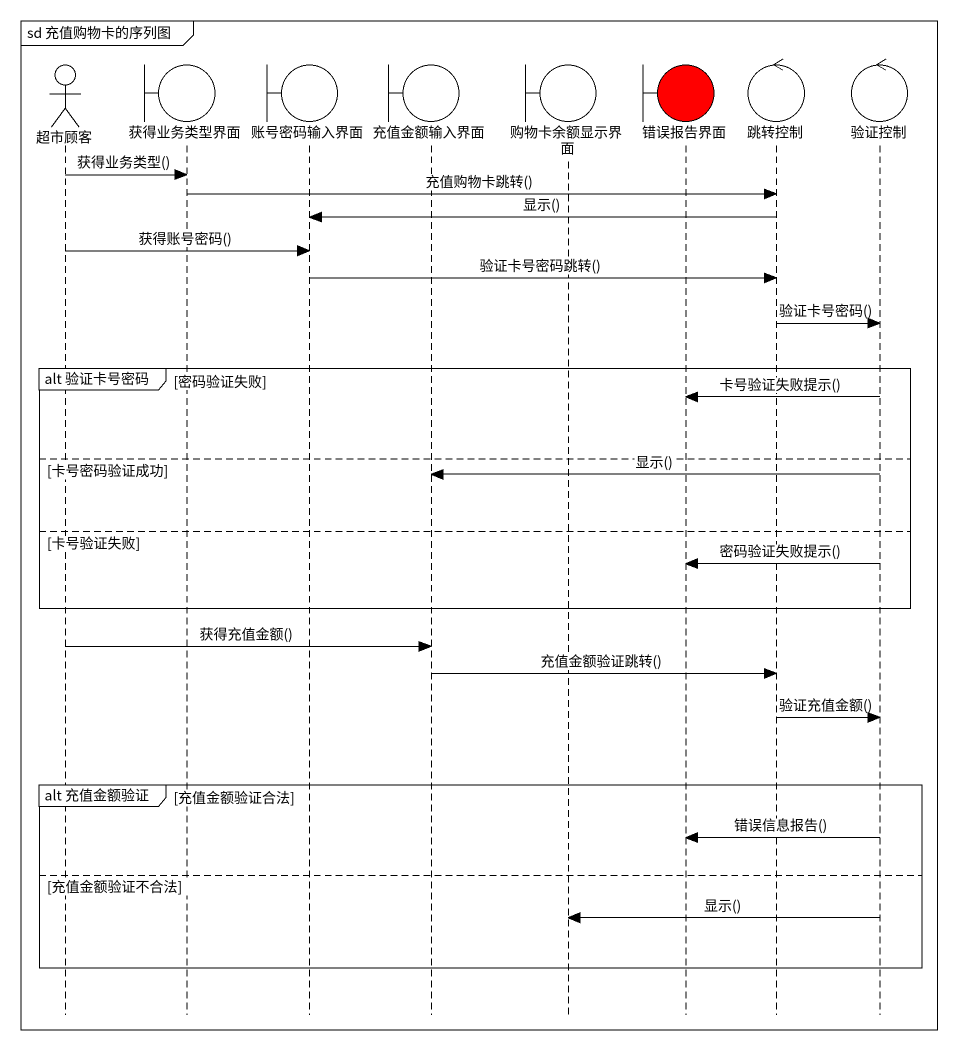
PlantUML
@startuml
mainframe sd 充值购物卡的序列图
hide footbox
actor 超市顾客
boundary 获得业务类型界面
boundary 账号密码输入界面
boundary 充值金额输入界面
boundary 购物卡余额显示界面
boundary 错误报告界面 #FF0000
control 跳转控制
control 验证控制

超市顾客 -> 获得业务类型界面 : 获得业务类型()
获得业务类型界面 -> 跳转控制 : 充值购物卡跳转()
跳转控制 -> 账号密码输入界面 : 显示()
超市顾客 -> 账号密码输入界面 : 获得账号密码()
账号密码输入界面 -> 跳转控制 : 验证卡号密码跳转()
跳转控制 -> 验证控制 : 验证卡号密码()
group alt 验证卡号密码 [密码验证失败]
  验证控制 -> 错误报告界面 : 卡号验证失败提示()
else 卡号密码验证成功
  验证控制 -> 充值金额输入界面 : 显示()
else 卡号验证失败
  验证控制 -> 错误报告界面 : 密码验证失败提示()
end
超市顾客 -> 充值金额输入界面 : 获得充值金额()
充值金额输入界面 -> 跳转控制 : 充值金额验证跳转()
跳转控制 -> 验证控制 : 验证充值金额()
group alt 充值金额验证 [充值金额验证合法]
  验证控制 -> 错误报告界面 : 错误信息报告()
else 充值金额验证不合法
  验证控制 -> 购物卡余额显示界面 : 显示()
end
@enduml
